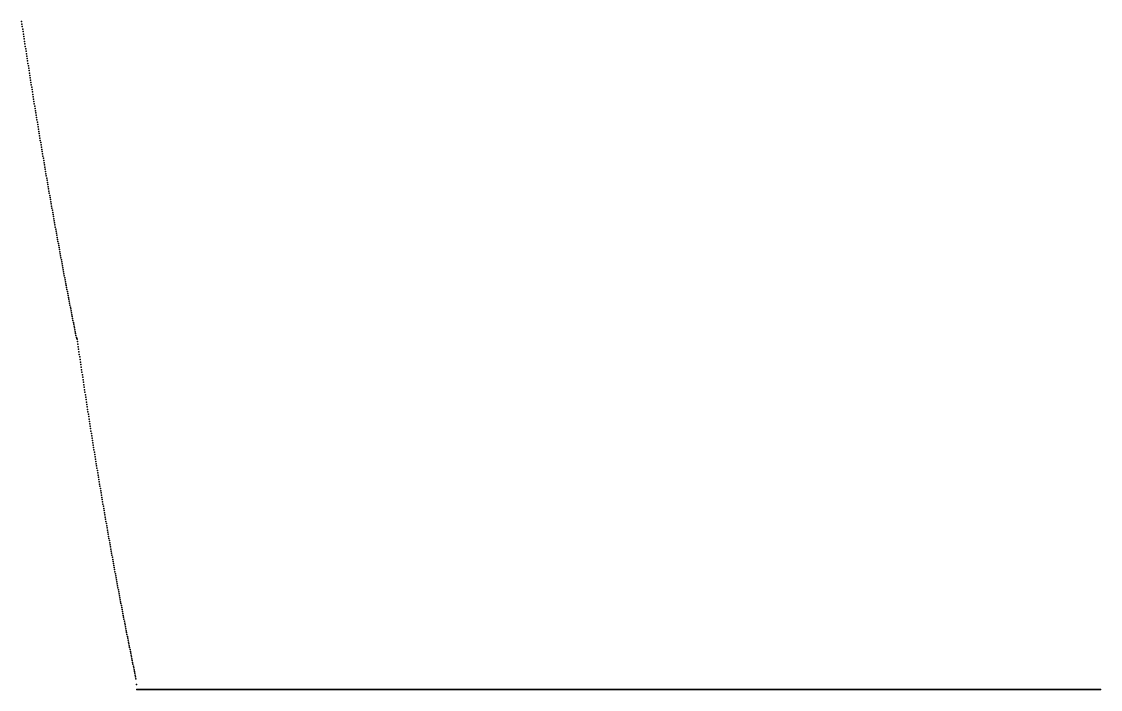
# Model space of a CAD drawing. Header units: metres. Extents: x 0 to 360, y 46 to 216.
# Drawn here: x 236.43 to 270, y 49.08 to 69.85 of the extents above; entities that cross this region are included whole.
import ezdxf

# ---------------------------------------------------------------- set-up
doc = ezdxf.new("R2010")
doc.units = ezdxf.units.M

msp = doc.modelspace()

# ---------------------------------------------------------------- linework, layer by layer
for p in [(236.428, 69.847), (236.439, 69.769), (236.451, 69.691), (236.463, 69.614), (236.474, 69.537), (236.486, 69.46), (236.498, 69.383), (236.509, 69.306), (236.521, 69.229), (236.533, 69.153), (236.544, 69.076), (236.556, 69), (236.568, 68.924), (236.579, 68.848), (236.591, 68.773), (236.603, 68.697), (236.614, 68.622), (236.626, 68.547), (236.638, 68.472), (236.649, 68.397), (236.661, 68.322), (236.673, 68.247), (236.684, 68.173), (236.696, 68.099), (236.708, 68.025), (236.719, 67.951), (236.731, 67.877), (236.743, 67.803), (236.754, 67.73), (236.766, 67.657), (236.778, 67.583), (236.789, 67.51), (236.801, 67.438), (236.813, 67.365), (236.824, 67.292), (236.836, 67.22), (236.848, 67.148), (236.859, 67.076), (236.871, 67.004), (236.883, 66.932), (236.895, 66.86), (236.906, 66.789), (236.918, 66.717), (236.93, 66.646), (236.941, 66.575), (236.953, 66.504), (236.965, 66.433), (236.976, 66.363), (236.988, 66.292), (237, 66.222), (237.011, 66.152), (237.023, 66.082), (237.035, 66.012), (237.046, 65.942), (237.058, 65.872), (237.07, 65.803), (237.081, 65.734), (237.093, 65.664), (237.105, 65.595), (237.116, 65.526), (237.128, 65.458), (237.14, 65.389), (237.151, 65.321), (237.163, 65.252), (237.175, 65.184), (237.186, 65.116), (237.198, 65.048), (237.21, 64.98), (237.221, 64.913), (237.233, 64.845), (237.245, 64.778), (237.256, 64.71), (237.268, 64.643), (237.28, 64.576), (237.291, 64.509), (237.303, 64.443), (237.315, 64.376), (237.326, 64.31), (237.338, 64.243), (237.35, 64.177), (237.361, 64.111), (237.373, 64.045), (237.385, 63.979), (237.396, 63.914), (237.408, 63.848), (237.42, 63.783), (237.431, 63.717), (237.443, 63.652), (237.455, 63.587), (237.467, 63.522), (237.478, 63.458), (237.49, 63.393), (237.502, 63.329), (237.513, 63.264), (237.525, 63.2), (237.537, 63.136), (237.548, 63.072), (237.56, 63.008), (237.572, 62.944), (237.583, 62.881), (237.595, 62.817), (237.607, 62.754), (237.618, 62.69), (237.63, 62.627), (237.642, 62.564), (237.653, 62.501), (237.665, 62.439), (237.677, 62.376), (237.688, 62.314), (237.7, 62.251), (237.712, 62.189), (237.723, 62.127), (237.735, 62.065), (237.747, 62.003), (237.758, 61.941), (237.77, 61.879), (237.782, 61.818), (237.793, 61.756), (237.805, 61.695), (237.817, 61.634), (237.828, 61.573), (237.84, 61.512), (237.852, 61.451), (237.863, 61.39), (237.875, 61.33), (237.887, 61.269), (237.898, 61.209), (237.91, 61.148), (237.922, 61.088), (237.933, 61.028), (237.945, 60.968), (237.957, 60.909), (237.969, 60.849), (237.98, 60.789), (237.992, 60.73), (238.004, 60.67), (238.015, 60.611), (238.027, 60.552), (238.039, 60.493), (238.05, 60.434), (238.062, 60.375), (238.074, 60.317), (238.085, 60.258), (238.097, 60.2), (238.109, 60.141), (238.12, 60.083), (238.132, 60.025), (238.144, 59.986), (238.155, 59.974), (238.167, 59.897), (238.179, 59.816), (238.19, 59.735), (238.202, 59.655), (238.214, 59.575), (238.225, 59.495), (238.237, 59.415), (238.249, 59.335), (238.26, 59.256), (238.272, 59.177), (238.284, 59.098), (238.295, 59.019), (238.307, 58.94), (238.319, 58.862), (238.33, 58.784), (238.342, 58.706), (238.354, 58.628), (238.365, 58.55), (238.377, 58.473), (238.389, 58.396), (238.4, 58.319), (238.412, 58.242), (238.424, 58.166), (238.435, 58.089), (238.447, 58.013), (238.459, 57.937), (238.471, 57.861), (238.482, 57.785), (238.494, 57.71), (238.506, 57.635), (238.517, 57.56), (238.529, 57.485), (238.541, 57.41), (238.552, 57.336), (238.564, 57.261), (238.576, 57.187), (238.587, 57.113), (238.599, 57.04), (238.611, 56.966), (238.622, 56.893), (238.634, 56.819), (238.646, 56.746), (238.657, 56.674), (238.669, 56.601), (238.681, 56.528), (238.692, 56.456), (238.704, 56.384), (238.716, 56.312), (238.727, 56.24), (238.739, 56.169), (238.751, 56.097), (238.762, 56.026), (238.774, 55.955), (238.786, 55.884), (238.797, 55.813), (238.809, 55.743), (238.821, 55.673), (238.832, 55.602), (238.844, 55.532), (238.856, 55.462), (238.867, 55.393), (238.879, 55.323), (238.891, 55.254), (238.903, 55.185), (238.914, 55.116), (238.926, 55.047), (238.938, 54.978), (238.949, 54.91), (238.961, 54.841), (238.973, 54.773), (238.984, 54.705), (238.996, 54.637), (239.008, 54.569), (239.019, 54.502), (239.031, 54.435), (239.043, 54.367), (239.054, 54.3), (239.066, 54.233), (239.078, 54.167), (239.089, 54.1), (239.101, 54.034), (239.113, 53.967), (239.124, 53.901), (239.136, 53.835), (239.148, 53.769), (239.159, 53.704), (239.171, 53.638), (239.183, 53.573), (239.194, 53.508), (239.206, 53.443), (239.218, 53.378), (239.229, 53.313), (239.241, 53.249), (239.253, 53.184), (239.264, 53.12), (239.276, 53.056), (239.288, 52.992), (239.299, 52.928), (239.311, 52.864), (239.323, 52.801), (239.334, 52.737), (239.346, 52.674), (239.358, 52.611), (239.37, 52.548), (239.381, 52.485), (239.393, 52.423), (239.405, 52.36), (239.416, 52.298), (239.428, 52.236), (239.44, 52.174), (239.451, 52.112), (239.463, 52.05), (239.475, 51.988), (239.486, 51.927), (239.498, 51.865), (239.51, 51.804), (239.521, 51.743), (239.533, 51.682), (239.545, 51.621), (239.556, 51.561), (239.568, 51.5), (239.58, 51.44), (239.591, 51.379), (239.603, 51.319), (239.615, 51.259), (239.626, 51.2), (239.638, 51.14), (239.65, 51.08), (239.661, 51.021), (239.673, 50.961), (239.685, 50.902), (239.696, 50.843), (239.708, 50.784), (239.72, 50.726), (239.731, 50.667), (239.743, 50.608), (239.755, 50.55), (239.766, 50.492), (239.778, 50.434), (239.79, 50.376), (239.802, 50.318), (239.813, 50.26), (239.825, 50.202), (239.837, 50.145), (239.848, 50.088), (239.86, 50.03), (239.872, 49.973), (239.883, 49.916), (239.895, 49.859), (239.907, 49.803), (239.918, 49.746), (239.93, 49.69), (239.942, 49.633), (239.953, 49.577), (239.965, 49.521), (239.977, 49.465), (239.988, 49.409), (240, 49.224), (240.012, 49.076), (240.023, 49.076), (240.035, 49.076), (240.047, 49.076), (240.058, 49.076), (240.07, 49.076), (240.082, 49.076), (240.093, 49.076), (240.105, 49.076), (240.117, 49.076), (240.128, 49.076), (240.14, 49.076), (240.152, 49.076), (240.163, 49.076), (240.175, 49.076), (240.187, 49.076), (240.198, 49.076), (240.21, 49.076), (240.222, 49.076), (240.233, 49.076), (240.245, 49.076), (240.257, 49.076), (240.268, 49.076), (240.28, 49.076), (240.292, 49.076), (240.304, 49.076), (240.315, 49.076), (240.327, 49.076), (240.339, 49.076), (240.35, 49.076), (240.362, 49.076), (240.374, 49.076), (240.385, 49.076), (240.397, 49.076), (240.409, 49.076), (240.42, 49.076), (240.432, 49.076), (240.444, 49.076), (240.455, 49.076), (240.467, 49.076), (240.479, 49.076), (240.49, 49.076), (240.502, 49.076), (240.514, 49.076), (240.525, 49.076), (240.537, 49.076), (240.549, 49.076), (240.56, 49.076), (240.572, 49.076), (240.584, 49.076), (240.595, 49.076), (240.607, 49.076), (240.619, 49.076), (240.63, 49.076), (240.642, 49.076), (240.654, 49.076), (240.665, 49.076), (240.677, 49.076), (240.689, 49.076), (240.7, 49.076), (240.712, 49.076), (240.724, 49.076), (240.735, 49.076), (240.747, 49.076), (240.759, 49.076), (240.77, 49.076), (240.782, 49.076), (240.794, 49.076), (240.806, 49.076), (240.817, 49.076), (240.829, 49.076), (240.841, 49.076), (240.852, 49.076), (240.864, 49.076), (240.876, 49.076), (240.887, 49.076), (240.899, 49.076), (240.911, 49.076), (240.922, 49.076), (240.934, 49.076), (240.946, 49.076), (240.957, 49.076), (240.969, 49.076), (240.981, 49.076), (240.992, 49.076), (241.004, 49.076), (241.016, 49.076), (241.027, 49.076), (241.039, 49.076), (241.051, 49.076), (241.062, 49.076), (241.074, 49.076), (241.086, 49.076), (241.097, 49.076), (241.109, 49.076), (241.121, 49.076), (241.132, 49.076), (241.144, 49.076), (241.156, 49.076), (241.167, 49.076), (241.179, 49.076), (241.191, 49.076), (241.202, 49.076), (241.214, 49.076), (241.226, 49.076), (241.237, 49.076), (241.249, 49.076), (241.261, 49.076), (241.272, 49.076), (241.284, 49.076), (241.296, 49.076), (241.307, 49.076), (241.319, 49.076), (241.331, 49.076), (241.343, 49.076), (241.354, 49.076), (241.366, 49.076), (241.378, 49.076), (241.389, 49.076), (241.401, 49.076), (241.413, 49.076), (241.424, 49.076), (241.436, 49.076), (241.448, 49.076), (241.459, 49.076), (241.471, 49.076), (241.483, 49.076), (241.494, 49.076), (241.506, 49.076), (241.518, 49.076), (241.529, 49.076), (241.541, 49.076), (241.553, 49.076), (241.564, 49.076), (241.576, 49.076), (241.588, 49.076), (241.599, 49.076), (241.611, 49.076), (241.623, 49.076), (241.634, 49.076), (241.646, 49.076), (241.658, 49.076), (241.669, 49.076), (241.681, 49.076), (241.693, 49.076), (241.704, 49.076), (241.716, 49.076), (241.728, 49.076), (241.739, 49.076), (241.751, 49.076), (241.763, 49.076), (241.774, 49.076), (241.786, 49.076), (241.798, 49.076), (241.809, 49.076), (241.821, 49.076), (241.833, 49.076), (241.845, 49.076), (241.856, 49.076), (241.868, 49.076), (241.88, 49.076), (241.891, 49.076), (241.903, 49.076), (241.915, 49.076), (241.926, 49.076), (241.938, 49.076), (241.95, 49.076), (241.961, 49.076), (241.973, 49.076), (241.985, 49.076), (241.996, 49.076), (242.008, 49.076), (242.02, 49.076), (242.031, 49.076), (242.043, 49.076), (242.055, 49.076), (242.066, 49.076), (242.078, 49.076), (242.09, 49.076), (242.101, 49.076), (242.113, 49.076), (242.125, 49.076), (242.136, 49.076), (242.148, 49.076), (242.16, 49.076), (242.171, 49.076), (242.183, 49.076), (242.195, 49.076), (242.206, 49.076), (242.218, 49.076), (242.23, 49.076), (242.241, 49.076), (242.253, 49.076), (242.265, 49.076), (242.276, 49.076), (242.288, 49.076), (242.3, 49.076), (242.311, 49.076), (242.323, 49.076), (242.335, 49.076), (242.347, 49.076), (242.358, 49.076), (242.37, 49.076), (242.382, 49.076), (242.393, 49.076), (242.405, 49.076), (242.417, 49.076), (242.428, 49.076), (242.44, 49.076), (242.452, 49.076), (242.463, 49.076), (242.475, 49.076), (242.487, 49.076), (242.498, 49.076), (242.51, 49.076), (242.522, 49.076), (242.533, 49.076), (242.545, 49.076), (242.557, 49.076), (242.568, 49.076), (242.58, 49.076), (242.592, 49.076), (242.603, 49.076), (242.615, 49.076), (242.627, 49.076), (242.638, 49.076), (242.65, 49.076), (242.662, 49.076), (242.673, 49.076), (242.685, 49.076), (242.697, 49.076), (242.708, 49.076), (242.72, 49.076), (242.732, 49.076), (242.743, 49.076), (242.755, 49.076), (242.767, 49.076), (242.778, 49.076), (242.79, 49.076), (242.802, 49.076), (242.813, 49.076), (242.825, 49.076), (242.837, 49.076), (242.849, 49.076), (242.86, 49.076), (242.872, 49.076), (242.884, 49.076), (242.895, 49.076), (242.907, 49.076), (242.919, 49.076), (242.93, 49.076), (242.942, 49.076), (242.954, 49.076), (242.965, 49.076), (242.977, 49.076), (242.989, 49.076), (243, 49.076), (243.012, 49.076), (243.024, 49.076), (243.035, 49.076), (243.047, 49.076), (243.059, 49.076), (243.07, 49.076), (243.082, 49.076), (243.094, 49.076), (243.105, 49.076), (243.117, 49.076), (243.129, 49.076), (243.14, 49.076), (243.152, 49.076), (243.164, 49.076), (243.175, 49.076), (243.187, 49.076), (243.199, 49.076), (243.21, 49.076), (243.222, 49.076), (243.234, 49.076), (243.245, 49.076), (243.257, 49.076), (243.269, 49.076), (243.28, 49.076), (243.292, 49.076), (243.304, 49.076), (243.315, 49.076), (243.327, 49.076), (243.339, 49.076), (243.35, 49.076), (243.362, 49.076), (243.374, 49.076), (243.386, 49.076), (243.397, 49.076), (243.409, 49.076), (243.421, 49.076), (243.432, 49.076), (243.444, 49.076), (243.456, 49.076), (243.467, 49.076), (243.479, 49.076), (243.491, 49.076), (243.502, 49.076), (243.514, 49.076), (243.526, 49.076), (243.537, 49.076), (243.549, 49.076), (243.561, 49.076), (243.572, 49.076), (243.584, 49.076), (243.596, 49.076), (243.607, 49.076), (243.619, 49.076), (243.631, 49.076), (243.642, 49.076), (243.654, 49.076), (243.666, 49.076), (243.677, 49.076), (243.689, 49.076), (243.701, 49.076), (243.712, 49.076), (243.724, 49.076), (243.736, 49.076), (243.747, 49.076), (243.759, 49.076), (243.771, 49.076), (243.782, 49.076), (243.794, 49.076), (243.806, 49.076), (243.817, 49.076), (243.829, 49.076), (243.841, 49.076), (243.852, 49.076), (243.864, 49.076), (243.876, 49.076), (243.888, 49.076), (243.899, 49.076), (243.911, 49.076), (243.923, 49.076), (243.934, 49.076), (243.946, 49.076), (243.958, 49.076), (243.969, 49.076), (243.981, 49.076), (243.993, 49.076), (244.004, 49.076), (244.016, 49.076), (244.028, 49.076), (244.039, 49.076), (244.051, 49.076), (244.063, 49.076), (244.074, 49.076), (244.086, 49.076), (244.098, 49.076), (244.109, 49.076), (244.121, 49.076), (244.133, 49.076), (244.144, 49.076), (244.156, 49.076), (244.168, 49.076), (244.179, 49.076), (244.191, 49.076), (244.203, 49.076), (244.214, 49.076), (244.226, 49.076), (244.238, 49.076), (244.249, 49.076), (244.261, 49.076), (244.273, 49.076), (244.284, 49.076), (244.296, 49.076), (244.308, 49.076), (244.319, 49.076), (244.331, 49.076), (244.343, 49.076), (244.354, 49.076), (244.366, 49.076), (244.378, 49.076), (244.39, 49.076), (244.401, 49.076), (244.413, 49.076), (244.425, 49.076), (244.436, 49.076), (244.448, 49.076), (244.46, 49.076), (244.471, 49.076), (244.483, 49.076), (244.495, 49.076), (244.506, 49.076), (244.518, 49.076), (244.53, 49.076), (244.541, 49.076), (244.553, 49.076), (244.565, 49.076), (244.576, 49.076), (244.588, 49.076), (244.6, 49.076), (244.611, 49.076), (244.623, 49.076), (244.635, 49.076), (244.646, 49.076), (244.658, 49.076), (244.67, 49.076), (244.681, 49.076), (244.693, 49.076), (244.705, 49.076), (244.716, 49.076), (244.728, 49.076), (244.74, 49.076), (244.751, 49.076), (244.763, 49.076), (244.775, 49.076), (244.786, 49.076), (244.798, 49.076), (244.81, 49.076), (244.821, 49.076), (244.833, 49.076), (244.845, 49.076), (244.856, 49.076), (244.868, 49.076), (244.88, 49.076), (244.892, 49.076), (244.903, 49.076), (244.915, 49.076), (244.927, 49.076), (244.938, 49.076), (244.95, 49.076), (244.962, 49.076), (244.973, 49.076), (244.985, 49.076), (244.997, 49.076), (245.008, 49.076), (245.02, 49.076), (245.032, 49.076), (245.043, 49.076), (245.055, 49.076), (245.067, 49.076), (245.078, 49.076), (245.09, 49.076), (245.102, 49.076), (245.113, 49.076), (245.125, 49.076), (245.137, 49.076), (245.148, 49.076), (245.16, 49.076), (245.172, 49.076), (245.183, 49.076), (245.195, 49.076), (245.207, 49.076), (245.218, 49.076), (245.23, 49.076), (245.242, 49.076), (245.253, 49.076), (245.265, 49.076), (245.277, 49.076), (245.288, 49.076), (245.3, 49.076), (245.312, 49.076), (245.323, 49.076), (245.335, 49.076), (245.347, 49.076), (245.358, 49.076), (245.37, 49.076), (245.382, 49.076), (245.393, 49.076), (245.405, 49.076), (245.417, 49.076), (245.429, 49.076), (245.44, 49.076), (245.452, 49.076), (245.464, 49.076), (245.475, 49.076), (245.487, 49.076), (245.499, 49.076), (245.51, 49.076), (245.522, 49.076), (245.534, 49.076), (245.545, 49.076), (245.557, 49.076), (245.569, 49.076), (245.58, 49.076), (245.592, 49.076), (245.604, 49.076), (245.615, 49.076), (245.627, 49.076), (245.639, 49.076), (245.65, 49.076), (245.662, 49.076), (245.674, 49.076), (245.685, 49.076), (245.697, 49.076), (245.709, 49.076), (245.72, 49.076), (245.732, 49.076), (245.744, 49.076), (245.755, 49.076), (245.767, 49.076), (245.779, 49.076), (245.79, 49.076), (245.802, 49.076), (245.814, 49.076), (245.825, 49.076), (245.837, 49.076), (245.849, 49.076), (245.86, 49.076), (245.872, 49.076), (245.884, 49.076), (245.895, 49.076), (245.907, 49.076), (245.919, 49.076), (245.931, 49.076), (245.942, 49.076), (245.954, 49.076), (245.966, 49.076), (245.977, 49.076), (245.989, 49.076), (246.001, 49.076), (246.012, 49.076), (246.024, 49.076), (246.036, 49.076), (246.047, 49.076), (246.059, 49.076), (246.071, 49.076), (246.082, 49.076), (246.094, 49.076), (246.106, 49.076), (246.117, 49.076), (246.129, 49.076), (246.141, 49.076), (246.152, 49.076), (246.164, 49.076), (246.176, 49.076), (246.187, 49.076), (246.199, 49.076), (246.211, 49.076), (246.222, 49.076), (246.234, 49.076), (246.246, 49.076), (246.257, 49.076), (246.269, 49.076), (246.281, 49.076), (246.292, 49.076), (246.304, 49.076), (246.316, 49.076), (246.327, 49.076), (246.339, 49.076), (246.351, 49.076), (246.362, 49.076), (246.374, 49.076), (246.386, 49.076), (246.397, 49.076), (246.409, 49.076), (246.421, 49.076), (246.433, 49.076), (246.444, 49.076), (246.456, 49.076), (246.468, 49.076), (246.479, 49.076), (246.491, 49.076), (246.503, 49.076), (246.514, 49.076), (246.526, 49.076), (246.538, 49.076), (246.549, 49.076), (246.561, 49.076), (246.573, 49.076), (246.584, 49.076), (246.596, 49.076), (246.608, 49.076), (246.619, 49.076), (246.631, 49.076), (246.643, 49.076), (246.654, 49.076), (246.666, 49.076), (246.678, 49.076), (246.689, 49.076), (246.701, 49.076), (246.713, 49.076), (246.724, 49.076), (246.736, 49.076), (246.748, 49.076), (246.759, 49.076), (246.771, 49.076), (246.783, 49.076), (246.794, 49.076), (246.806, 49.076), (246.818, 49.076), (246.829, 49.076), (246.841, 49.076), (246.853, 49.076), (246.864, 49.076), (246.876, 49.076), (246.888, 49.076), (246.899, 49.076), (246.911, 49.076), (246.923, 49.076), (246.935, 49.076), (246.946, 49.076), (246.958, 49.076), (246.97, 49.076), (246.981, 49.076), (246.993, 49.076), (247.005, 49.076), (247.016, 49.076), (247.028, 49.076), (247.04, 49.076), (247.051, 49.076), (247.063, 49.076), (247.075, 49.076), (247.086, 49.076), (247.098, 49.076), (247.11, 49.076), (247.121, 49.076), (247.133, 49.076), (247.145, 49.076), (247.156, 49.076), (247.168, 49.076), (247.18, 49.076), (247.191, 49.076), (247.203, 49.076), (247.215, 49.076), (247.226, 49.076), (247.238, 49.076), (247.25, 49.076), (247.261, 49.076), (247.273, 49.076), (247.285, 49.076), (247.296, 49.076), (247.308, 49.076), (247.32, 49.076), (247.331, 49.076), (247.343, 49.076), (247.355, 49.076), (247.366, 49.076), (247.378, 49.076), (247.39, 49.076), (247.401, 49.076), (247.413, 49.076), (247.425, 49.076), (247.436, 49.076), (247.448, 49.076), (247.46, 49.076), (247.472, 49.076), (247.483, 49.076), (247.495, 49.076), (247.507, 49.076), (247.518, 49.076), (247.53, 49.076), (247.542, 49.076), (247.553, 49.076), (247.565, 49.076), (247.577, 49.076), (247.588, 49.076), (247.6, 49.076), (247.612, 49.076), (247.623, 49.076), (247.635, 49.076), (247.647, 49.076), (247.658, 49.076), (247.67, 49.076), (247.682, 49.076), (247.693, 49.076), (247.705, 49.076), (247.717, 49.076), (247.728, 49.076), (247.74, 49.076), (247.752, 49.076), (247.763, 49.076), (247.775, 49.076), (247.787, 49.076), (247.798, 49.076), (247.81, 49.076), (247.822, 49.076), (247.833, 49.076), (247.845, 49.076), (247.857, 49.076), (247.868, 49.076), (247.88, 49.076), (247.892, 49.076), (247.903, 49.076), (247.915, 49.076), (247.927, 49.076), (247.938, 49.076), (247.95, 49.076), (247.962, 49.076), (247.974, 49.076), (247.985, 49.076), (247.997, 49.076), (248.009, 49.076), (248.02, 49.076), (248.032, 49.076), (248.044, 49.076), (248.055, 49.076), (248.067, 49.076), (248.079, 49.076), (248.09, 49.076), (248.102, 49.076), (248.114, 49.076), (248.125, 49.076), (248.137, 49.076), (248.149, 49.076), (248.16, 49.076), (248.172, 49.076), (248.184, 49.076), (248.195, 49.076), (248.207, 49.076), (248.219, 49.076), (248.23, 49.076), (248.242, 49.076), (248.254, 49.076), (248.265, 49.076), (248.277, 49.076), (248.289, 49.076), (248.3, 49.076), (248.312, 49.076), (248.324, 49.076), (248.335, 49.076), (248.347, 49.076), (248.359, 49.076), (248.37, 49.076), (248.382, 49.076), (248.394, 49.076), (248.405, 49.076), (248.417, 49.076), (248.429, 49.076), (248.44, 49.076), (248.452, 49.076), (248.464, 49.076), (248.476, 49.076), (248.487, 49.076), (248.499, 49.076), (248.511, 49.076), (248.522, 49.076), (248.534, 49.076), (248.546, 49.076), (248.557, 49.076), (248.569, 49.076), (248.581, 49.076), (248.592, 49.076), (248.604, 49.076), (248.616, 49.076), (248.627, 49.076), (248.639, 49.076), (248.651, 49.076), (248.662, 49.076), (248.674, 49.076), (248.686, 49.076), (248.697, 49.076), (248.709, 49.076), (248.721, 49.076), (248.732, 49.076), (248.744, 49.076), (248.756, 49.076), (248.767, 49.076), (248.779, 49.076), (248.791, 49.076), (248.802, 49.076), (248.814, 49.076), (248.826, 49.076), (248.837, 49.076), (248.849, 49.076), (248.861, 49.076), (248.872, 49.076), (248.884, 49.076), (248.896, 49.076), (248.907, 49.076), (248.919, 49.076), (248.931, 49.076), (248.942, 49.076), (248.954, 49.076), (248.966, 49.076), (248.978, 49.076), (248.989, 49.076), (249.001, 49.076), (249.013, 49.076), (249.024, 49.076), (249.036, 49.076), (249.048, 49.076), (249.059, 49.076), (249.071, 49.076), (249.083, 49.076), (249.094, 49.076), (249.106, 49.076), (249.118, 49.076), (249.129, 49.076), (249.141, 49.076), (249.153, 49.076), (249.164, 49.076), (249.176, 49.076), (249.188, 49.076), (249.199, 49.076), (249.211, 49.076), (249.223, 49.076), (249.234, 49.076), (249.246, 49.076), (249.258, 49.076), (249.269, 49.076), (249.281, 49.076), (249.293, 49.076), (249.304, 49.076), (249.316, 49.076), (249.328, 49.076), (249.339, 49.076), (249.351, 49.076), (249.363, 49.076), (249.374, 49.076), (249.386, 49.076), (249.398, 49.076), (249.409, 49.076), (249.421, 49.076), (249.433, 49.076), (249.444, 49.076), (249.456, 49.076), (249.468, 49.076), (249.479, 49.076), (249.491, 49.076), (249.503, 49.076), (249.515, 49.076), (249.526, 49.076), (249.538, 49.076), (249.55, 49.076), (249.561, 49.076), (249.573, 49.076), (249.585, 49.076), (249.596, 49.076), (249.608, 49.076), (249.62, 49.076), (249.631, 49.076), (249.643, 49.076), (249.655, 49.076), (249.666, 49.076), (249.678, 49.076), (249.69, 49.076), (249.701, 49.076), (249.713, 49.076), (249.725, 49.076), (249.736, 49.076), (249.748, 49.076), (249.76, 49.076), (249.771, 49.076), (249.783, 49.076), (249.795, 49.076), (249.806, 49.076), (249.818, 49.076), (249.83, 49.076), (249.841, 49.076), (249.853, 49.076), (249.865, 49.076), (249.876, 49.076), (249.888, 49.076), (249.9, 49.076), (249.911, 49.076), (249.923, 49.076), (249.935, 49.076), (249.946, 49.076), (249.958, 49.076), (249.97, 49.076), (249.981, 49.076), (249.993, 49.076), (250.005, 49.076), (250.017, 49.076), (250.028, 49.076), (250.04, 49.076), (250.052, 49.076), (250.063, 49.076), (250.075, 49.076), (250.087, 49.076), (250.098, 49.076), (250.11, 49.076), (250.122, 49.076), (250.133, 49.076), (250.145, 49.076), (250.157, 49.076), (250.168, 49.076), (250.18, 49.076), (250.192, 49.076), (250.203, 49.076), (250.215, 49.076), (250.227, 49.076), (250.238, 49.076), (250.25, 49.076), (250.262, 49.076), (250.273, 49.076), (250.285, 49.076), (250.297, 49.076), (250.308, 49.076), (250.32, 49.076), (250.332, 49.076), (250.343, 49.076), (250.355, 49.076), (250.367, 49.076), (250.378, 49.076), (250.39, 49.076), (250.402, 49.076), (250.413, 49.076), (250.425, 49.076), (250.437, 49.076), (250.448, 49.076), (250.46, 49.076), (250.472, 49.076), (250.483, 49.076), (250.495, 49.076), (250.507, 49.076), (250.519, 49.076), (250.53, 49.076), (250.542, 49.076), (250.554, 49.076), (250.565, 49.076), (250.577, 49.076), (250.589, 49.076), (250.6, 49.076), (250.612, 49.076), (250.624, 49.076), (250.635, 49.076), (250.647, 49.076), (250.659, 49.076), (250.67, 49.076), (250.682, 49.076), (250.694, 49.076), (250.705, 49.076), (250.717, 49.076), (250.729, 49.076), (250.74, 49.076), (250.752, 49.076), (250.764, 49.076), (250.775, 49.076), (250.787, 49.076), (250.799, 49.076), (250.81, 49.076), (250.822, 49.076), (250.834, 49.076), (250.845, 49.076), (250.857, 49.076), (250.869, 49.076), (250.88, 49.076), (250.892, 49.076), (250.904, 49.076), (250.915, 49.076), (250.927, 49.076), (250.939, 49.076), (250.95, 49.076), (250.962, 49.076), (250.974, 49.076), (250.985, 49.076), (250.997, 49.076), (251.009, 49.076), (251.021, 49.076), (251.032, 49.076), (251.044, 49.076), (251.056, 49.076), (251.067, 49.076), (251.079, 49.076), (251.091, 49.076), (251.102, 49.076), (251.114, 49.076), (251.126, 49.076), (251.137, 49.076), (251.149, 49.076), (251.161, 49.076), (251.172, 49.076), (251.184, 49.076), (251.196, 49.076), (251.207, 49.076), (251.219, 49.076), (251.231, 49.076), (251.242, 49.076), (251.254, 49.076), (251.266, 49.076), (251.277, 49.076), (251.289, 49.076), (251.301, 49.076), (251.312, 49.076), (251.324, 49.076), (251.336, 49.076), (251.347, 49.076), (251.359, 49.076), (251.371, 49.076), (251.382, 49.076), (251.394, 49.076), (251.406, 49.076), (251.417, 49.076), (251.429, 49.076), (251.441, 49.076), (251.452, 49.076), (251.464, 49.076), (251.476, 49.076), (251.487, 49.076), (251.499, 49.076), (251.511, 49.076), (251.523, 49.076), (251.534, 49.076), (251.546, 49.076), (251.558, 49.076), (251.569, 49.076), (251.581, 49.076), (251.593, 49.076), (251.604, 49.076), (251.616, 49.076), (251.628, 49.076), (251.639, 49.076), (251.651, 49.076), (251.663, 49.076), (251.674, 49.076), (251.686, 49.076), (251.698, 49.076), (251.709, 49.076), (251.721, 49.076), (251.733, 49.076), (251.744, 49.076), (251.756, 49.076), (251.768, 49.076), (251.779, 49.076), (251.791, 49.076), (251.803, 49.076), (251.814, 49.076), (251.826, 49.076), (251.838, 49.076), (251.849, 49.076), (251.861, 49.076), (251.873, 49.076), (251.884, 49.076), (251.896, 49.076), (251.908, 49.076), (251.919, 49.076), (251.931, 49.076), (251.943, 49.076), (251.954, 49.076), (251.966, 49.076), (251.978, 49.076), (251.989, 49.076), (252.001, 49.076), (252.013, 49.076), (252.024, 49.076), (252.036, 49.076), (252.048, 49.076), (252.06, 49.076), (252.071, 49.076), (252.083, 49.076), (252.095, 49.076), (252.106, 49.076), (252.118, 49.076), (252.13, 49.076), (252.141, 49.076), (252.153, 49.076), (252.165, 49.076), (252.176, 49.076), (252.188, 49.076), (252.2, 49.076), (252.211, 49.076), (252.223, 49.076), (252.235, 49.076), (252.246, 49.076), (252.258, 49.076), (252.27, 49.076), (252.281, 49.076), (252.293, 49.076), (252.305, 49.076), (252.316, 49.076), (252.328, 49.076), (252.34, 49.076), (252.351, 49.076), (252.363, 49.076), (252.375, 49.076), (252.386, 49.076), (252.398, 49.076), (252.41, 49.076), (252.421, 49.076), (252.433, 49.076), (252.445, 49.076), (252.456, 49.076), (252.468, 49.076), (252.48, 49.076), (252.491, 49.076), (252.503, 49.076), (252.515, 49.076), (252.526, 49.076), (252.538, 49.076), (252.55, 49.076), (252.562, 49.076), (252.573, 49.076), (252.585, 49.076), (252.597, 49.076), (252.608, 49.076), (252.62, 49.076), (252.632, 49.076), (252.643, 49.076), (252.655, 49.076), (252.667, 49.076), (252.678, 49.076), (252.69, 49.076), (252.702, 49.076), (252.713, 49.076), (252.725, 49.076), (252.737, 49.076), (252.748, 49.076), (252.76, 49.076), (252.772, 49.076), (252.783, 49.076), (252.795, 49.076), (252.807, 49.076), (252.818, 49.076), (252.83, 49.076), (252.842, 49.076), (252.853, 49.076), (252.865, 49.076), (252.877, 49.076), (252.888, 49.076), (252.9, 49.076), (252.912, 49.076), (252.923, 49.076), (252.935, 49.076), (252.947, 49.076), (252.958, 49.076), (252.97, 49.076), (252.982, 49.076), (252.993, 49.076), (253.005, 49.076), (253.017, 49.076), (253.028, 49.076), (253.04, 49.076), (253.052, 49.076), (253.064, 49.076), (253.075, 49.076), (253.087, 49.076), (253.099, 49.076), (253.11, 49.076), (253.122, 49.076), (253.134, 49.076), (253.145, 49.076), (253.157, 49.076), (253.169, 49.076), (253.18, 49.076), (253.192, 49.076), (253.204, 49.076), (253.215, 49.076), (253.227, 49.076), (253.239, 49.076), (253.25, 49.076), (253.262, 49.076), (253.274, 49.076), (253.285, 49.076), (253.297, 49.076), (253.309, 49.076), (253.32, 49.076), (253.332, 49.076), (253.344, 49.076), (253.355, 49.076), (253.367, 49.076), (253.379, 49.076), (253.39, 49.076), (253.402, 49.076), (253.414, 49.076), (253.425, 49.076), (253.437, 49.076), (253.449, 49.076), (253.46, 49.076), (253.472, 49.076), (253.484, 49.076), (253.495, 49.076), (253.507, 49.076), (253.519, 49.076), (253.53, 49.076), (253.542, 49.076), (253.554, 49.076), (253.566, 49.076), (253.577, 49.076), (253.589, 49.076), (253.601, 49.076), (253.612, 49.076), (253.624, 49.076), (253.636, 49.076), (253.647, 49.076), (253.659, 49.076), (253.671, 49.076), (253.682, 49.076), (253.694, 49.076), (253.706, 49.076), (253.717, 49.076), (253.729, 49.076), (253.741, 49.076), (253.752, 49.076), (253.764, 49.076), (253.776, 49.076), (253.787, 49.076), (253.799, 49.076), (253.811, 49.076), (253.822, 49.076), (253.834, 49.076), (253.846, 49.076), (253.857, 49.076), (253.869, 49.076), (253.881, 49.076), (253.892, 49.076), (253.904, 49.076), (253.916, 49.076), (253.927, 49.076), (253.939, 49.076), (253.951, 49.076), (253.962, 49.076), (253.974, 49.076), (253.986, 49.076), (253.997, 49.076), (254.009, 49.076), (254.021, 49.076), (254.032, 49.076), (254.044, 49.076), (254.056, 49.076), (254.067, 49.076), (254.079, 49.076), (254.091, 49.076), (254.103, 49.076), (254.114, 49.076), (254.126, 49.076), (254.138, 49.076), (254.149, 49.076), (254.161, 49.076), (254.173, 49.076), (254.184, 49.076), (254.196, 49.076), (254.208, 49.076), (254.219, 49.076), (254.231, 49.076), (254.243, 49.076), (254.254, 49.076), (254.266, 49.076), (254.278, 49.076), (254.289, 49.076), (254.301, 49.076), (254.313, 49.076), (254.324, 49.076), (254.336, 49.076), (254.348, 49.076), (254.359, 49.076), (254.371, 49.076), (254.383, 49.076), (254.394, 49.076), (254.406, 49.076), (254.418, 49.076), (254.429, 49.076), (254.441, 49.076), (254.453, 49.076), (254.464, 49.076), (254.476, 49.076), (254.488, 49.076), (254.499, 49.076), (254.511, 49.076), (254.523, 49.076), (254.534, 49.076), (254.546, 49.076), (254.558, 49.076), (254.569, 49.076), (254.581, 49.076), (254.593, 49.076), (254.605, 49.076), (254.616, 49.076), (254.628, 49.076), (254.64, 49.076), (254.651, 49.076), (254.663, 49.076), (254.675, 49.076), (254.686, 49.076), (254.698, 49.076), (254.71, 49.076), (254.721, 49.076), (254.733, 49.076), (254.745, 49.076), (254.756, 49.076), (254.768, 49.076), (254.78, 49.076), (254.791, 49.076), (254.803, 49.076), (254.815, 49.076), (254.826, 49.076), (254.838, 49.076), (254.85, 49.076), (254.861, 49.076), (254.873, 49.076), (254.885, 49.076), (254.896, 49.076), (254.908, 49.076), (254.92, 49.076), (254.931, 49.076), (254.943, 49.076), (254.955, 49.076), (254.966, 49.076), (254.978, 49.076), (254.99, 49.076), (255.001, 49.076), (255.013, 49.076), (255.025, 49.076), (255.036, 49.076), (255.048, 49.076), (255.06, 49.076), (255.071, 49.076), (255.083, 49.076), (255.095, 49.076), (255.107, 49.076), (255.118, 49.076), (255.13, 49.076), (255.142, 49.076), (255.153, 49.076), (255.165, 49.076), (255.177, 49.076), (255.188, 49.076), (255.2, 49.076), (255.212, 49.076), (255.223, 49.076), (255.235, 49.076), (255.247, 49.076), (255.258, 49.076), (255.27, 49.076), (255.282, 49.076), (255.293, 49.076), (255.305, 49.076), (255.317, 49.076), (255.328, 49.076), (255.34, 49.076), (255.352, 49.076), (255.363, 49.076), (255.375, 49.076), (255.387, 49.076), (255.398, 49.076), (255.41, 49.076), (255.422, 49.076), (255.433, 49.076), (255.445, 49.076), (255.457, 49.076), (255.468, 49.076), (255.48, 49.076), (255.492, 49.076), (255.503, 49.076), (255.515, 49.076), (255.527, 49.076), (255.538, 49.076), (255.55, 49.076), (255.562, 49.076), (255.573, 49.076), (255.585, 49.076), (255.597, 49.076), (255.609, 49.076), (255.62, 49.076), (255.632, 49.076), (255.644, 49.076), (255.655, 49.076), (255.667, 49.076), (255.679, 49.076), (255.69, 49.076), (255.702, 49.076), (255.714, 49.076), (255.725, 49.076), (255.737, 49.076), (255.749, 49.076), (255.76, 49.076), (255.772, 49.076), (255.784, 49.076), (255.795, 49.076), (255.807, 49.076), (255.819, 49.076), (255.83, 49.076), (255.842, 49.076), (255.854, 49.076), (255.865, 49.076), (255.877, 49.076), (255.889, 49.076), (255.9, 49.076), (255.912, 49.076), (255.924, 49.076), (255.935, 49.076), (255.947, 49.076), (255.959, 49.076), (255.97, 49.076), (255.982, 49.076), (255.994, 49.076), (256.005, 49.076), (256.017, 49.076), (256.029, 49.076), (256.04, 49.076), (256.052, 49.076), (256.064, 49.076), (256.075, 49.076), (256.087, 49.076), (256.099, 49.076), (256.11, 49.076), (256.122, 49.076), (256.134, 49.076), (256.146, 49.076), (256.157, 49.076), (256.169, 49.076), (256.181, 49.076), (256.192, 49.076), (256.204, 49.076), (256.216, 49.076), (256.227, 49.076), (256.239, 49.076), (256.251, 49.076), (256.262, 49.076), (256.274, 49.076), (256.286, 49.076), (256.297, 49.076), (256.309, 49.076), (256.321, 49.076), (256.332, 49.076), (256.344, 49.076), (256.356, 49.076), (256.367, 49.076), (256.379, 49.076), (256.391, 49.076), (256.402, 49.076), (256.414, 49.076), (256.426, 49.076), (256.437, 49.076), (256.449, 49.076), (256.461, 49.076), (256.472, 49.076), (256.484, 49.076), (256.496, 49.076), (256.507, 49.076), (256.519, 49.076), (256.531, 49.076), (256.542, 49.076), (256.554, 49.076), (256.566, 49.076), (256.577, 49.076), (256.589, 49.076), (256.601, 49.076), (256.612, 49.076), (256.624, 49.076), (256.636, 49.076), (256.648, 49.076), (256.659, 49.076), (256.671, 49.076), (256.683, 49.076), (256.694, 49.076), (256.706, 49.076), (256.718, 49.076), (256.729, 49.076), (256.741, 49.076), (256.753, 49.076), (256.764, 49.076), (256.776, 49.076), (256.788, 49.076), (256.799, 49.076), (256.811, 49.076), (256.823, 49.076), (256.834, 49.076), (256.846, 49.076), (256.858, 49.076), (256.869, 49.076), (256.881, 49.076), (256.893, 49.076), (256.904, 49.076), (256.916, 49.076), (256.928, 49.076), (256.939, 49.076), (256.951, 49.076), (256.963, 49.076), (256.974, 49.076), (256.986, 49.076), (256.998, 49.076), (257.009, 49.076), (257.021, 49.076), (257.033, 49.076), (257.044, 49.076), (257.056, 49.076), (257.068, 49.076), (257.079, 49.076), (257.091, 49.076), (257.103, 49.076), (257.114, 49.076), (257.126, 49.076), (257.138, 49.076), (257.15, 49.076), (257.161, 49.076), (257.173, 49.076), (257.185, 49.076), (257.196, 49.076), (257.208, 49.076), (257.22, 49.076), (257.231, 49.076), (257.243, 49.076), (257.255, 49.076), (257.266, 49.076), (257.278, 49.076), (257.29, 49.076), (257.301, 49.076), (257.313, 49.076), (257.325, 49.076), (257.336, 49.076), (257.348, 49.076), (257.36, 49.076), (257.371, 49.076), (257.383, 49.076), (257.395, 49.076), (257.406, 49.076), (257.418, 49.076), (257.43, 49.076), (257.441, 49.076), (257.453, 49.076), (257.465, 49.076), (257.476, 49.076), (257.488, 49.076), (257.5, 49.076), (257.511, 49.076), (257.523, 49.076), (257.535, 49.076), (257.546, 49.076), (257.558, 49.076), (257.57, 49.076), (257.581, 49.076), (257.593, 49.076), (257.605, 49.076), (257.616, 49.076), (257.628, 49.076), (257.64, 49.076), (257.652, 49.076), (257.663, 49.076), (257.675, 49.076), (257.687, 49.076), (257.698, 49.076), (257.71, 49.076), (257.722, 49.076), (257.733, 49.076), (257.745, 49.076), (257.757, 49.076), (257.768, 49.076), (257.78, 49.076), (257.792, 49.076), (257.803, 49.076), (257.815, 49.076), (257.827, 49.076), (257.838, 49.076), (257.85, 49.076), (257.862, 49.076), (257.873, 49.076), (257.885, 49.076), (257.897, 49.076), (257.908, 49.076), (257.92, 49.076), (257.932, 49.076), (257.943, 49.076), (257.955, 49.076), (257.967, 49.076), (257.978, 49.076), (257.99, 49.076), (258.002, 49.076), (258.013, 49.076), (258.025, 49.076), (258.037, 49.076), (258.048, 49.076), (258.06, 49.076), (258.072, 49.076), (258.083, 49.076), (258.095, 49.076), (258.107, 49.076), (258.118, 49.076), (258.13, 49.076), (258.142, 49.076), (258.153, 49.076), (258.165, 49.076), (258.177, 49.076), (258.189, 49.076), (258.2, 49.076), (258.212, 49.076), (258.224, 49.076), (258.235, 49.076), (258.247, 49.076), (258.259, 49.076), (258.27, 49.076), (258.282, 49.076), (258.294, 49.076), (258.305, 49.076), (258.317, 49.076), (258.329, 49.076), (258.34, 49.076), (258.352, 49.076), (258.364, 49.076), (258.375, 49.076), (258.387, 49.076), (258.399, 49.076), (258.41, 49.076), (258.422, 49.076), (258.434, 49.076), (258.445, 49.076), (258.457, 49.076), (258.469, 49.076), (258.48, 49.076), (258.492, 49.076), (258.504, 49.076), (258.515, 49.076), (258.527, 49.076), (258.539, 49.076), (258.55, 49.076), (258.562, 49.076), (258.574, 49.076), (258.585, 49.076), (258.597, 49.076), (258.609, 49.076), (258.62, 49.076), (258.632, 49.076), (258.644, 49.076), (258.655, 49.076), (258.667, 49.076), (258.679, 49.076), (258.691, 49.076), (258.702, 49.076), (258.714, 49.076), (258.726, 49.076), (258.737, 49.076), (258.749, 49.076), (258.761, 49.076), (258.772, 49.076), (258.784, 49.076), (258.796, 49.076), (258.807, 49.076), (258.819, 49.076), (258.831, 49.076), (258.842, 49.076), (258.854, 49.076), (258.866, 49.076), (258.877, 49.076), (258.889, 49.076), (258.901, 49.076), (258.912, 49.076), (258.924, 49.076), (258.936, 49.076), (258.947, 49.076), (258.959, 49.076), (258.971, 49.076), (258.982, 49.076), (258.994, 49.076), (259.006, 49.076), (259.017, 49.076), (259.029, 49.076), (259.041, 49.076), (259.052, 49.076), (259.064, 49.076), (259.076, 49.076), (259.087, 49.076), (259.099, 49.076), (259.111, 49.076), (259.122, 49.076), (259.134, 49.076), (259.146, 49.076), (259.157, 49.076), (259.169, 49.076), (259.181, 49.076), (259.193, 49.076), (259.204, 49.076), (259.216, 49.076), (259.228, 49.076), (259.239, 49.076), (259.251, 49.076), (259.263, 49.076), (259.274, 49.076), (259.286, 49.076), (259.298, 49.076), (259.309, 49.076), (259.321, 49.076), (259.333, 49.076), (259.344, 49.076), (259.356, 49.076), (259.368, 49.076), (259.379, 49.076), (259.391, 49.076), (259.403, 49.076), (259.414, 49.076), (259.426, 49.076), (259.438, 49.076), (259.449, 49.076), (259.461, 49.076), (259.473, 49.076), (259.484, 49.076), (259.496, 49.076), (259.508, 49.076), (259.519, 49.076), (259.531, 49.076), (259.543, 49.076), (259.554, 49.076), (259.566, 49.076), (259.578, 49.076), (259.589, 49.076), (259.601, 49.076), (259.613, 49.076), (259.624, 49.076), (259.636, 49.076), (259.648, 49.076), (259.659, 49.076), (259.671, 49.076), (259.683, 49.076), (259.695, 49.076), (259.706, 49.076), (259.718, 49.076), (259.73, 49.076), (259.741, 49.076), (259.753, 49.076), (259.765, 49.076), (259.776, 49.076), (259.788, 49.076), (259.8, 49.076), (259.811, 49.076), (259.823, 49.076), (259.835, 49.076), (259.846, 49.076), (259.858, 49.076), (259.87, 49.076), (259.881, 49.076), (259.893, 49.076), (259.905, 49.076), (259.916, 49.076), (259.928, 49.076), (259.94, 49.076), (259.951, 49.076), (259.963, 49.076), (259.975, 49.076), (259.986, 49.076), (259.998, 49.076), (260.01, 49.076), (260.021, 49.076), (260.033, 49.076), (260.045, 49.076), (260.056, 49.076), (260.068, 49.076), (260.08, 49.076), (260.091, 49.076), (260.103, 49.076), (260.115, 49.076), (260.126, 49.076), (260.138, 49.076), (260.15, 49.076), (260.161, 49.076), (260.173, 49.076), (260.185, 49.076), (260.196, 49.076), (260.208, 49.076), (260.22, 49.076), (260.232, 49.076), (260.243, 49.076), (260.255, 49.076), (260.267, 49.076), (260.278, 49.076), (260.29, 49.076), (260.302, 49.076), (260.313, 49.076), (260.325, 49.076), (260.337, 49.076), (260.348, 49.076), (260.36, 49.076), (260.372, 49.076), (260.383, 49.076), (260.395, 49.076), (260.407, 49.076), (260.418, 49.076), (260.43, 49.076), (260.442, 49.076), (260.453, 49.076), (260.465, 49.076), (260.477, 49.076), (260.488, 49.076), (260.5, 49.076), (260.512, 49.076), (260.523, 49.076), (260.535, 49.076), (260.547, 49.076), (260.558, 49.076), (260.57, 49.076), (260.582, 49.076), (260.593, 49.076), (260.605, 49.076), (260.617, 49.076), (260.628, 49.076), (260.64, 49.076), (260.652, 49.076), (260.663, 49.076), (260.675, 49.076), (260.687, 49.076), (260.698, 49.076), (260.71, 49.076), (260.722, 49.076), (260.734, 49.076), (260.745, 49.076), (260.757, 49.076), (260.769, 49.076), (260.78, 49.076), (260.792, 49.076), (260.804, 49.076), (260.815, 49.076), (260.827, 49.076), (260.839, 49.076), (260.85, 49.076), (260.862, 49.076), (260.874, 49.076), (260.885, 49.076), (260.897, 49.076), (260.909, 49.076), (260.92, 49.076), (260.932, 49.076), (260.944, 49.076), (260.955, 49.076), (260.967, 49.076), (260.979, 49.076), (260.99, 49.076), (261.002, 49.076), (261.014, 49.076), (261.025, 49.076), (261.037, 49.076), (261.049, 49.076), (261.06, 49.076), (261.072, 49.076), (261.084, 49.076), (261.095, 49.076), (261.107, 49.076), (261.119, 49.076), (261.13, 49.076), (261.142, 49.076), (261.154, 49.076), (261.165, 49.076), (261.177, 49.076), (261.189, 49.076), (261.2, 49.076), (261.212, 49.076), (261.224, 49.076), (261.236, 49.076), (261.247, 49.076), (261.259, 49.076), (261.271, 49.076), (261.282, 49.076), (261.294, 49.076), (261.306, 49.076), (261.317, 49.076), (261.329, 49.076), (261.341, 49.076), (261.352, 49.076), (261.364, 49.076), (261.376, 49.076), (261.387, 49.076), (261.399, 49.076), (261.411, 49.076), (261.422, 49.076), (261.434, 49.076), (261.446, 49.076), (261.457, 49.076), (261.469, 49.076), (261.481, 49.076), (261.492, 49.076), (261.504, 49.076), (261.516, 49.076), (261.527, 49.076), (261.539, 49.076), (261.551, 49.076), (261.562, 49.076), (261.574, 49.076), (261.586, 49.076), (261.597, 49.076), (261.609, 49.076), (261.621, 49.076), (261.632, 49.076), (261.644, 49.076), (261.656, 49.076), (261.667, 49.076), (261.679, 49.076), (261.691, 49.076), (261.702, 49.076), (261.714, 49.076), (261.726, 49.076), (261.738, 49.076), (261.749, 49.076), (261.761, 49.076), (261.773, 49.076), (261.784, 49.076), (261.796, 49.076), (261.808, 49.076), (261.819, 49.076), (261.831, 49.076), (261.843, 49.076), (261.854, 49.076), (261.866, 49.076), (261.878, 49.076), (261.889, 49.076), (261.901, 49.076), (261.913, 49.076), (261.924, 49.076), (261.936, 49.076), (261.948, 49.076), (261.959, 49.076), (261.971, 49.076), (261.983, 49.076), (261.994, 49.076), (262.006, 49.076), (262.018, 49.076), (262.029, 49.076), (262.041, 49.076), (262.053, 49.076), (262.064, 49.076), (262.076, 49.076), (262.088, 49.076), (262.099, 49.076), (262.111, 49.076), (262.123, 49.076), (262.134, 49.076), (262.146, 49.076), (262.158, 49.076), (262.169, 49.076), (262.181, 49.076), (262.193, 49.076), (262.204, 49.076), (262.216, 49.076), (262.228, 49.076), (262.239, 49.076), (262.251, 49.076), (262.263, 49.076), (262.275, 49.076), (262.286, 49.076), (262.298, 49.076), (262.31, 49.076), (262.321, 49.076), (262.333, 49.076), (262.345, 49.076), (262.356, 49.076), (262.368, 49.076), (262.38, 49.076), (262.391, 49.076), (262.403, 49.076), (262.415, 49.076), (262.426, 49.076), (262.438, 49.076), (262.45, 49.076), (262.461, 49.076), (262.473, 49.076), (262.485, 49.076), (262.496, 49.076), (262.508, 49.076), (262.52, 49.076), (262.531, 49.076), (262.543, 49.076), (262.555, 49.076), (262.566, 49.076), (262.578, 49.076), (262.59, 49.076), (262.601, 49.076), (262.613, 49.076), (262.625, 49.076), (262.636, 49.076), (262.648, 49.076), (262.66, 49.076), (262.671, 49.076), (262.683, 49.076), (262.695, 49.076), (262.706, 49.076), (262.718, 49.076), (262.73, 49.076), (262.741, 49.076), (262.753, 49.076), (262.765, 49.076), (262.777, 49.076), (262.788, 49.076), (262.8, 49.076), (262.812, 49.076), (262.823, 49.076), (262.835, 49.076), (262.847, 49.076), (262.858, 49.076), (262.87, 49.076), (262.882, 49.076), (262.893, 49.076), (262.905, 49.076), (262.917, 49.076), (262.928, 49.076), (262.94, 49.076), (262.952, 49.076), (262.963, 49.076), (262.975, 49.076), (262.987, 49.076), (262.998, 49.076), (263.01, 49.076), (263.022, 49.076), (263.033, 49.076), (263.045, 49.076), (263.057, 49.076), (263.068, 49.076), (263.08, 49.076), (263.092, 49.076), (263.103, 49.076), (263.115, 49.076), (263.127, 49.076), (263.138, 49.076), (263.15, 49.076), (263.162, 49.076), (263.173, 49.076), (263.185, 49.076), (263.197, 49.076), (263.208, 49.076), (263.22, 49.076), (263.232, 49.076), (263.243, 49.076), (263.255, 49.076), (263.267, 49.076), (263.279, 49.076), (263.29, 49.076), (263.302, 49.076), (263.314, 49.076), (263.325, 49.076), (263.337, 49.076), (263.349, 49.076), (263.36, 49.076), (263.372, 49.076), (263.384, 49.076), (263.395, 49.076), (263.407, 49.076), (263.419, 49.076), (263.43, 49.076), (263.442, 49.076), (263.454, 49.076), (263.465, 49.076), (263.477, 49.076), (263.489, 49.076), (263.5, 49.076), (263.512, 49.076), (263.524, 49.076), (263.535, 49.076), (263.547, 49.076), (263.559, 49.076), (263.57, 49.076), (263.582, 49.076), (263.594, 49.076), (263.605, 49.076), (263.617, 49.076), (263.629, 49.076), (263.64, 49.076), (263.652, 49.076), (263.664, 49.076), (263.675, 49.076), (263.687, 49.076), (263.699, 49.076), (263.71, 49.076), (263.722, 49.076), (263.734, 49.076), (263.745, 49.076), (263.757, 49.076), (263.769, 49.076), (263.781, 49.076), (263.792, 49.076), (263.804, 49.076), (263.816, 49.076), (263.827, 49.076), (263.839, 49.076), (263.851, 49.076), (263.862, 49.076), (263.874, 49.076), (263.886, 49.076), (263.897, 49.076), (263.909, 49.076), (263.921, 49.076), (263.932, 49.076), (263.944, 49.076), (263.956, 49.076), (263.967, 49.076), (263.979, 49.076), (263.991, 49.076), (264.002, 49.076), (264.014, 49.076), (264.026, 49.076), (264.037, 49.076), (264.049, 49.076), (264.061, 49.076), (264.072, 49.076), (264.084, 49.076), (264.096, 49.076), (264.107, 49.076), (264.119, 49.076), (264.131, 49.076), (264.142, 49.076), (264.154, 49.076), (264.166, 49.076), (264.177, 49.076), (264.189, 49.076), (264.201, 49.076), (264.212, 49.076), (264.224, 49.076), (264.236, 49.076), (264.247, 49.076), (264.259, 49.076), (264.271, 49.076), (264.282, 49.076), (264.294, 49.076), (264.306, 49.076), (264.318, 49.076), (264.329, 49.076), (264.341, 49.076), (264.353, 49.076), (264.364, 49.076), (264.376, 49.076), (264.388, 49.076), (264.399, 49.076), (264.411, 49.076), (264.423, 49.076), (264.434, 49.076), (264.446, 49.076), (264.458, 49.076), (264.469, 49.076), (264.481, 49.076), (264.493, 49.076), (264.504, 49.076), (264.516, 49.076), (264.528, 49.076), (264.539, 49.076), (264.551, 49.076), (264.563, 49.076), (264.574, 49.076), (264.586, 49.076), (264.598, 49.076), (264.609, 49.076), (264.621, 49.076), (264.633, 49.076), (264.644, 49.076), (264.656, 49.076), (264.668, 49.076), (264.679, 49.076), (264.691, 49.076), (264.703, 49.076), (264.714, 49.076), (264.726, 49.076), (264.738, 49.076), (264.749, 49.076), (264.761, 49.076), (264.773, 49.076), (264.784, 49.076), (264.796, 49.076), (264.808, 49.076), (264.82, 49.076), (264.831, 49.076), (264.843, 49.076), (264.855, 49.076), (264.866, 49.076), (264.878, 49.076), (264.89, 49.076), (264.901, 49.076), (264.913, 49.076), (264.925, 49.076), (264.936, 49.076), (264.948, 49.076), (264.96, 49.076), (264.971, 49.076), (264.983, 49.076), (264.995, 49.076), (265.006, 49.076), (265.018, 49.076), (265.03, 49.076), (265.041, 49.076), (265.053, 49.076), (265.065, 49.076), (265.076, 49.076), (265.088, 49.076), (265.1, 49.076), (265.111, 49.076), (265.123, 49.076), (265.135, 49.076), (265.146, 49.076), (265.158, 49.076), (265.17, 49.076), (265.181, 49.076), (265.193, 49.076), (265.205, 49.076), (265.216, 49.076), (265.228, 49.076), (265.24, 49.076), (265.251, 49.076), (265.263, 49.076), (265.275, 49.076), (265.286, 49.076), (265.298, 49.076), (265.31, 49.076), (265.322, 49.076), (265.333, 49.076), (265.345, 49.076), (265.357, 49.076), (265.368, 49.076), (265.38, 49.076), (265.392, 49.076), (265.403, 49.076), (265.415, 49.076), (265.427, 49.076), (265.438, 49.076), (265.45, 49.076), (265.462, 49.076), (265.473, 49.076), (265.485, 49.076), (265.497, 49.076), (265.508, 49.076), (265.52, 49.076), (265.532, 49.076), (265.543, 49.076), (265.555, 49.076), (265.567, 49.076), (265.578, 49.076), (265.59, 49.076), (265.602, 49.076), (265.613, 49.076), (265.625, 49.076), (265.637, 49.076), (265.648, 49.076), (265.66, 49.076), (265.672, 49.076), (265.683, 49.076), (265.695, 49.076), (265.707, 49.076), (265.718, 49.076), (265.73, 49.076), (265.742, 49.076), (265.753, 49.076), (265.765, 49.076), (265.777, 49.076), (265.788, 49.076), (265.8, 49.076), (265.812, 49.076), (265.824, 49.076), (265.835, 49.076), (265.847, 49.076), (265.859, 49.076), (265.87, 49.076), (265.882, 49.076), (265.894, 49.076), (265.905, 49.076), (265.917, 49.076), (265.929, 49.076), (265.94, 49.076), (265.952, 49.076), (265.964, 49.076), (265.975, 49.076), (265.987, 49.076), (265.999, 49.076), (266.01, 49.076), (266.022, 49.076), (266.034, 49.076), (266.045, 49.076), (266.057, 49.076), (266.069, 49.076), (266.08, 49.076), (266.092, 49.076), (266.104, 49.076), (266.115, 49.076), (266.127, 49.076), (266.139, 49.076), (266.15, 49.076), (266.162, 49.076), (266.174, 49.076), (266.185, 49.076), (266.197, 49.076), (266.209, 49.076), (266.22, 49.076), (266.232, 49.076), (266.244, 49.076), (266.255, 49.076), (266.267, 49.076), (266.279, 49.076), (266.29, 49.076), (266.302, 49.076), (266.314, 49.076), (266.325, 49.076), (266.337, 49.076), (266.349, 49.076), (266.361, 49.076), (266.372, 49.076), (266.384, 49.076), (266.396, 49.076), (266.407, 49.076), (266.419, 49.076), (266.431, 49.076), (266.442, 49.076), (266.454, 49.076), (266.466, 49.076), (266.477, 49.076), (266.489, 49.076), (266.501, 49.076), (266.512, 49.076), (266.524, 49.076), (266.536, 49.076), (266.547, 49.076), (266.559, 49.076), (266.571, 49.076), (266.582, 49.076), (266.594, 49.076), (266.606, 49.076), (266.617, 49.076), (266.629, 49.076), (266.641, 49.076), (266.652, 49.076), (266.664, 49.076), (266.676, 49.076), (266.687, 49.076), (266.699, 49.076), (266.711, 49.076), (266.722, 49.076), (266.734, 49.076), (266.746, 49.076), (266.757, 49.076), (266.769, 49.076), (266.781, 49.076), (266.792, 49.076), (266.804, 49.076), (266.816, 49.076), (266.827, 49.076), (266.839, 49.076), (266.851, 49.076), (266.863, 49.076), (266.874, 49.076), (266.886, 49.076), (266.898, 49.076), (266.909, 49.076), (266.921, 49.076), (266.933, 49.076), (266.944, 49.076), (266.956, 49.076), (266.968, 49.076), (266.979, 49.076), (266.991, 49.076), (267.003, 49.076), (267.014, 49.076), (267.026, 49.076), (267.038, 49.076), (267.049, 49.076), (267.061, 49.076), (267.073, 49.076), (267.084, 49.076), (267.096, 49.076), (267.108, 49.076), (267.119, 49.076), (267.131, 49.076), (267.143, 49.076), (267.154, 49.076), (267.166, 49.076), (267.178, 49.076), (267.189, 49.076), (267.201, 49.076), (267.213, 49.076), (267.224, 49.076), (267.236, 49.076), (267.248, 49.076), (267.259, 49.076), (267.271, 49.076), (267.283, 49.076), (267.294, 49.076), (267.306, 49.076), (267.318, 49.076), (267.329, 49.076), (267.341, 49.076), (267.353, 49.076), (267.365, 49.076), (267.376, 49.076), (267.388, 49.076), (267.4, 49.076), (267.411, 49.076), (267.423, 49.076), (267.435, 49.076), (267.446, 49.076), (267.458, 49.076), (267.47, 49.076), (267.481, 49.076), (267.493, 49.076), (267.505, 49.076), (267.516, 49.076), (267.528, 49.076), (267.54, 49.076), (267.551, 49.076), (267.563, 49.076), (267.575, 49.076), (267.586, 49.076), (267.598, 49.076), (267.61, 49.076), (267.621, 49.076), (267.633, 49.076), (267.645, 49.076), (267.656, 49.076), (267.668, 49.076), (267.68, 49.076), (267.691, 49.076), (267.703, 49.076), (267.715, 49.076), (267.726, 49.076), (267.738, 49.076), (267.75, 49.076), (267.761, 49.076), (267.773, 49.076), (267.785, 49.076), (267.796, 49.076), (267.808, 49.076), (267.82, 49.076), (267.831, 49.076), (267.843, 49.076), (267.855, 49.076), (267.867, 49.076), (267.878, 49.076), (267.89, 49.076), (267.902, 49.076), (267.913, 49.076), (267.925, 49.076), (267.937, 49.076), (267.948, 49.076), (267.96, 49.076), (267.972, 49.076), (267.983, 49.076), (267.995, 49.076), (268.007, 49.076), (268.018, 49.076), (268.03, 49.076), (268.042, 49.076), (268.053, 49.076), (268.065, 49.076), (268.077, 49.076), (268.088, 49.076), (268.1, 49.076), (268.112, 49.076), (268.123, 49.076), (268.135, 49.076), (268.147, 49.076), (268.158, 49.076), (268.17, 49.076), (268.182, 49.076), (268.193, 49.076), (268.205, 49.076), (268.217, 49.076), (268.228, 49.076), (268.24, 49.076), (268.252, 49.076), (268.263, 49.076), (268.275, 49.076), (268.287, 49.076), (268.298, 49.076), (268.31, 49.076), (268.322, 49.076), (268.333, 49.076), (268.345, 49.076), (268.357, 49.076), (268.368, 49.076), (268.38, 49.076), (268.392, 49.076), (268.404, 49.076), (268.415, 49.076), (268.427, 49.076), (268.439, 49.076), (268.45, 49.076), (268.462, 49.076), (268.474, 49.076), (268.485, 49.076), (268.497, 49.076), (268.509, 49.076), (268.52, 49.076), (268.532, 49.076), (268.544, 49.076), (268.555, 49.076), (268.567, 49.076), (268.579, 49.076), (268.59, 49.076), (268.602, 49.076), (268.614, 49.076), (268.625, 49.076), (268.637, 49.076), (268.649, 49.076), (268.66, 49.076), (268.672, 49.076), (268.684, 49.076), (268.695, 49.076), (268.707, 49.076), (268.719, 49.076), (268.73, 49.076), (268.742, 49.076), (268.754, 49.076), (268.765, 49.076), (268.777, 49.076), (268.789, 49.076), (268.8, 49.076), (268.812, 49.076), (268.824, 49.076), (268.835, 49.076), (268.847, 49.076), (268.859, 49.076), (268.87, 49.076), (268.882, 49.076), (268.894, 49.076), (268.906, 49.076), (268.917, 49.076), (268.929, 49.076), (268.941, 49.076), (268.952, 49.076), (268.964, 49.076), (268.976, 49.076), (268.987, 49.076), (268.999, 49.076), (269.011, 49.076), (269.022, 49.076), (269.034, 49.076), (269.046, 49.076), (269.057, 49.076), (269.069, 49.076), (269.081, 49.076), (269.092, 49.076), (269.104, 49.076), (269.116, 49.076), (269.127, 49.076), (269.139, 49.076), (269.151, 49.076), (269.162, 49.076), (269.174, 49.076), (269.186, 49.076), (269.197, 49.076), (269.209, 49.076), (269.221, 49.076), (269.232, 49.076), (269.244, 49.076), (269.256, 49.076), (269.267, 49.076), (269.279, 49.076), (269.291, 49.076), (269.302, 49.076), (269.314, 49.076), (269.326, 49.076), (269.337, 49.076), (269.349, 49.076), (269.361, 49.076), (269.372, 49.076), (269.384, 49.076), (269.396, 49.076), (269.408, 49.076), (269.419, 49.076), (269.431, 49.076), (269.443, 49.076), (269.454, 49.076), (269.466, 49.076), (269.478, 49.076), (269.489, 49.076), (269.501, 49.076), (269.513, 49.076), (269.524, 49.076), (269.536, 49.076), (269.548, 49.076), (269.559, 49.076), (269.571, 49.076), (269.583, 49.076), (269.594, 49.076), (269.606, 49.076), (269.618, 49.076), (269.629, 49.076), (269.641, 49.076), (269.653, 49.076), (269.664, 49.076), (269.676, 49.076), (269.688, 49.076), (269.699, 49.076), (269.711, 49.076), (269.723, 49.076), (269.734, 49.076), (269.746, 49.076), (269.758, 49.076), (269.769, 49.076), (269.781, 49.076), (269.793, 49.076), (269.804, 49.076), (269.816, 49.076), (269.828, 49.076), (269.839, 49.076), (269.851, 49.076), (269.863, 49.076), (269.874, 49.076), (269.886, 49.076), (269.898, 49.076), (269.91, 49.076), (269.921, 49.076), (269.933, 49.076), (269.945, 49.076), (269.956, 49.076), (269.968, 49.076), (269.98, 49.076), (269.991, 49.076), (270.003, 49.076)]:
    msp.add_point(p)

doc.saveas('drawing.dxf')
